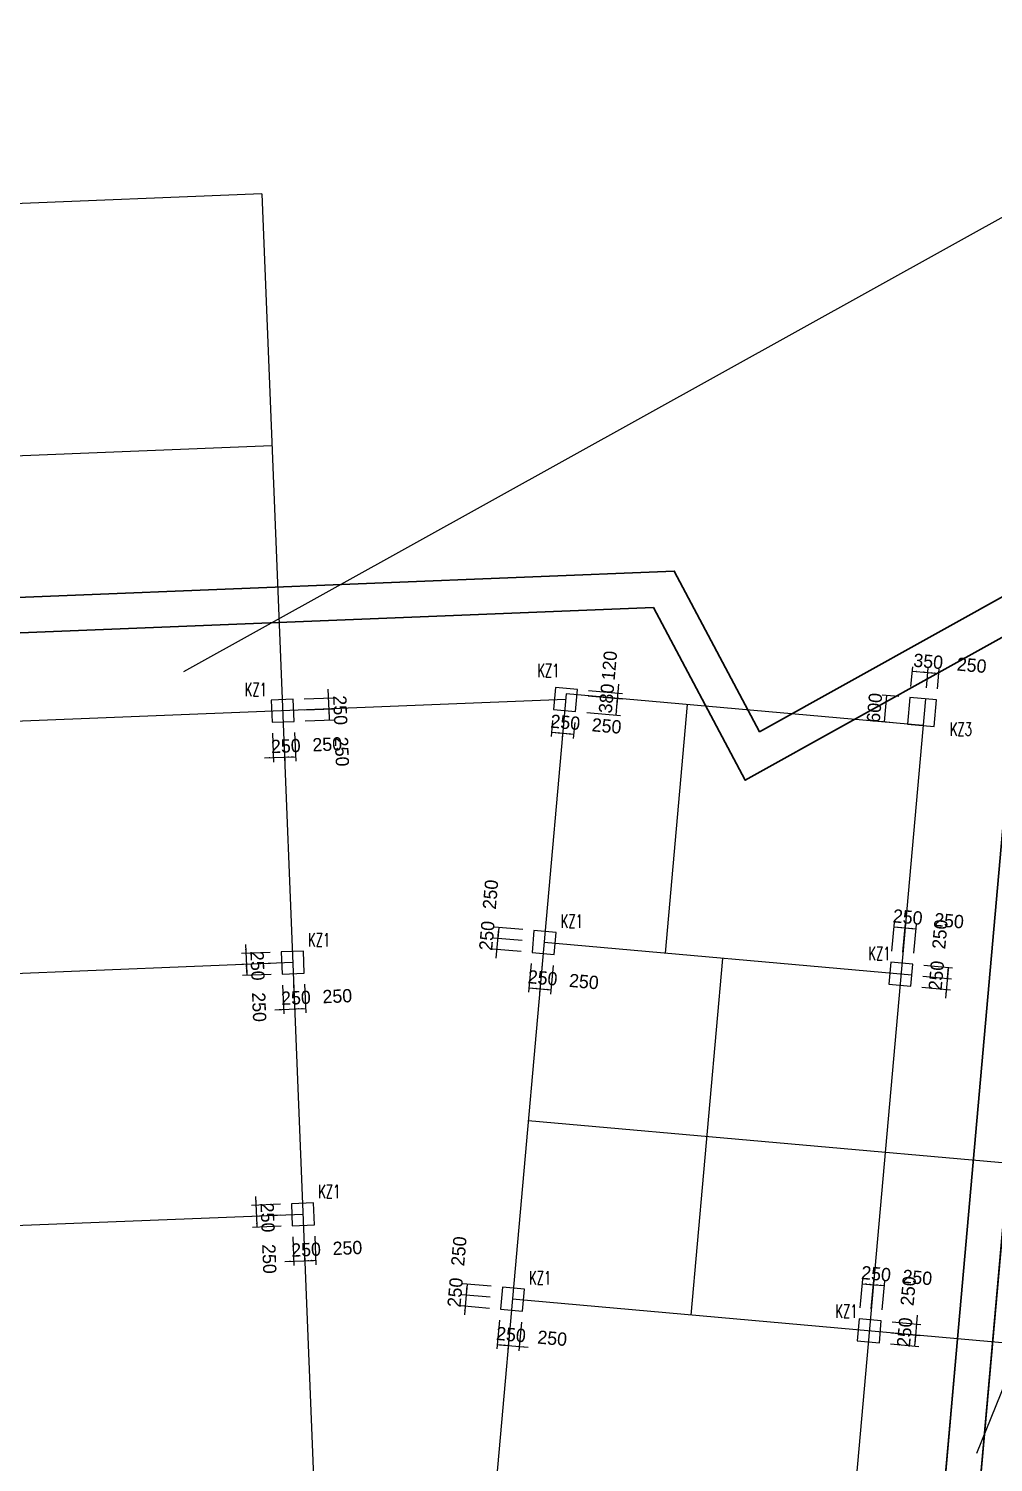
# Model space of a CAD drawing. Extents: x 387171 to 699106, y 11966 to 245688.
# Drawn here: x 501018 to 522824, y 74493 to 106920 of the extents above; entities that cross this region are included whole.
import ezdxf

# ---------------------------------------------------------------- set-up
doc = ezdxf.new("R2010")
doc.units = 0
doc.header["$LTSCALE"] = 100
doc.header["$MEASUREMENT"] = 0
for name, color, linetype in [('COLU', 7, 'Continuous'), ('DIM', 3, 'Continuous'), ('DOTE', 253, 'Continuous'), ('h后浇带', 51, 'Continuous'), ('NUM', 7, 'Continuous')]:
    doc.layers.add(name, color=color, linetype=linetype)
doc.styles.add('hztxt', font='hztxt')
doc.styles.get("Standard").update_dxf_attribs({"font": 'standard'})
doc.dimstyles.get("Standard").update_dxf_attribs({"dimtxt": 300, "dimasz": 100, "dimexe": 100, "dimexo": 250, "dimgap": 100, "dimtad": 0, "dimtoh": 1, "dimdec": 0, "dimdsep": 46, "dimcen": 0.09, "dimclrt": 7, "dimadec": 0, "dimazin": 0, "dimtfac": 1, "dimtdec": 4, "dimtofl": 0, "dimtmove": 0, "dimatfit": 3, "dimfxl": 1, "dimtolj": 1, "dimtzin": 0, "dimarcsym": 0})

# ---------------------------------------------------------------- blocks, each defined once
blk = doc.blocks.new('*D2163')
at = {"layer": 'DIM', "color": 0, "linetype": 'ByBlock', "lineweight": -2}
for p, q in [((506149, 80509), (506175, 79859)), ((506707, 80331), (506057, 80305)), ((506717, 80081), (506067, 80055))]:
    blk.add_line(p, q, dxfattribs=at)
for points in [[(506157, 80309), (506136, 80408), (506170, 80409)], [(506167, 80059), (506188, 79960), (506154, 79958)]]:
    blk.add_solid(points, dxfattribs=at)
at = {"layer": 'DIM', "color": 7, "linetype": 'Continuous', "lineweight": -2, "insert": (506418, 80029), "char_height": 300, "width": 566.67, "attachment_point": 5, "rotation": 272.2988, "style": 'hztxt'}
blk.add_mtext('250', dxfattribs=at)
blk = doc.blocks.new('*D2119')
at = {"layer": 'DIM', "color": 0, "linetype": 'ByBlock', "lineweight": -2}
for p, q in [((506717, 80081), (506067, 80055)), ((506727, 79831), (506077, 79805)), ((506167, 80059), (506177, 79809))]:
    blk.add_line(p, q, dxfattribs=at)
for points in [[(506167, 80059), (506188, 79960), (506154, 79958)], [(506177, 79809), (506156, 79908), (506190, 79910)]]:
    blk.add_solid(points, dxfattribs=at)
at = {"layer": 'DIM', "color": 7, "linetype": 'Continuous', "lineweight": -2, "insert": (506456, 79093), "char_height": 300, "width": 566.67, "attachment_point": 5, "rotation": 272.2988, "style": 'hztxt'}
blk.add_mtext('250', dxfattribs=at)
blk = doc.blocks.new('*D1655')
at = {"layer": 'DIM', "color": 0, "linetype": 'ByBlock', "lineweight": -2}
for p, q in [((506986, 79591), (507013, 78942)), ((507236, 79601), (507262, 78952)), ((506809, 79034), (507458, 79060))]:
    blk.add_line(p, q, dxfattribs=at)
for points in [[(507009, 79042), (506909, 79021), (506908, 79054)], [(507258, 79052), (507358, 79073), (507359, 79039)]]:
    blk.add_solid(points, dxfattribs=at)
at = {"layer": 'DIM', "color": 7, "linetype": 'Continuous', "lineweight": -2, "insert": (507289, 79303), "char_height": 300, "width": 566.67, "attachment_point": 5, "rotation": 2.2988, "style": 'hztxt'}
blk.add_mtext('250', dxfattribs=at)
blk = doc.blocks.new('*D1248')
at = {"layer": 'DIM', "color": 0, "linetype": 'ByBlock', "lineweight": -2}
for p, q in [((507236, 79601), (507262, 78952)), ((507486, 79611), (507512, 78962)), ((507258, 79052), (507508, 79062))]:
    blk.add_line(p, q, dxfattribs=at)
for points in [[(507258, 79052), (507358, 79073), (507359, 79039)], [(507508, 79062), (507409, 79041), (507408, 79075)]]:
    blk.add_solid(points, dxfattribs=at)
at = {"layer": 'DIM', "color": 7, "linetype": 'Continuous', "lineweight": -2, "insert": (508224, 79341), "char_height": 300, "width": 566.67, "attachment_point": 5, "rotation": 2.2988, "style": 'hztxt'}
blk.add_mtext('250', dxfattribs=at)
blk = doc.blocks.new('*D1150')
at = {"layer": 'DIM', "color": 0, "linetype": 'ByBlock', "lineweight": -2}
for p, q in [((506478, 86026), (505828, 86000)), ((505920, 86204), (505946, 85554)), ((506488, 85776), (505839, 85750))]:
    blk.add_line(p, q, dxfattribs=at)
for points in [[(505928, 86004), (505908, 86103), (505941, 86105)], [(505938, 85754), (505959, 85655), (505926, 85654)]]:
    blk.add_solid(points, dxfattribs=at)
at = {"layer": 'DIM', "color": 7, "linetype": 'Continuous', "lineweight": -2, "insert": (506190, 85724), "char_height": 300, "width": 566.67, "attachment_point": 5, "rotation": 272.2988, "style": 'hztxt'}
blk.add_mtext('250', dxfattribs=at)
blk = doc.blocks.new('*D730')
at = {"layer": 'DIM', "color": 0, "linetype": 'ByBlock', "lineweight": -2}
for p, q in [((506488, 85776), (505839, 85750)), ((505938, 85754), (505948, 85505)), ((506498, 85527), (505849, 85501))]:
    blk.add_line(p, q, dxfattribs=at)
for points in [[(505938, 85754), (505959, 85655), (505926, 85654)], [(505948, 85505), (505928, 85604), (505961, 85605)]]:
    blk.add_solid(points, dxfattribs=at)
at = {"layer": 'DIM', "color": 7, "linetype": 'Continuous', "lineweight": -2, "insert": (506227, 84789), "char_height": 300, "width": 566.67, "attachment_point": 5, "rotation": 272.2988, "style": 'hztxt'}
blk.add_mtext('250', dxfattribs=at)
blk = doc.blocks.new('*D287')
at = {"layer": 'DIM', "color": 0, "linetype": 'ByBlock', "lineweight": -2}
for p, q in [((506758, 85287), (506784, 84637)), ((507008, 85297), (507034, 84647)), ((506580, 84729), (507230, 84755))]:
    blk.add_line(p, q, dxfattribs=at)
for points in [[(506780, 84737), (506681, 84717), (506679, 84750)], [(507030, 84747), (507129, 84768), (507130, 84735)]]:
    blk.add_solid(points, dxfattribs=at)
at = {"layer": 'DIM', "color": 7, "linetype": 'Continuous', "lineweight": -2, "insert": (507060, 84999), "char_height": 300, "width": 566.67, "attachment_point": 5, "rotation": 2.2988, "style": 'hztxt'}
blk.add_mtext('250', dxfattribs=at)
blk = doc.blocks.new('*D254')
at = {"layer": 'DIM', "color": 0, "linetype": 'ByBlock', "lineweight": -2}
for p, q in [((507008, 85297), (507034, 84647)), ((507257, 85307), (507284, 84657)), ((507030, 84747), (507280, 84757))]:
    blk.add_line(p, q, dxfattribs=at)
for points in [[(507030, 84747), (507129, 84768), (507130, 84735)], [(507280, 84757), (507180, 84737), (507179, 84770)]]:
    blk.add_solid(points, dxfattribs=at)
at = {"layer": 'DIM', "color": 7, "linetype": 'Continuous', "lineweight": -2, "insert": (507995, 85036), "char_height": 300, "width": 566.67, "attachment_point": 5, "rotation": 2.2988, "style": 'hztxt'}
blk.add_mtext('250', dxfattribs=at)
blk = doc.blocks.new('*D2795')
at = {"layer": 'DIM', "color": 0, "linetype": 'ByBlock', "lineweight": -2}
for p, q in [((506529, 90982), (506555, 90333)), ((506779, 90992), (506805, 90343)), ((506351, 90425), (507001, 90451))]:
    blk.add_line(p, q, dxfattribs=at)
for points in [[(506551, 90433), (506452, 90412), (506451, 90445)], [(506801, 90443), (506900, 90463), (506902, 90430)]]:
    blk.add_solid(points, dxfattribs=at)
at = {"layer": 'DIM', "color": 7, "linetype": 'Continuous', "lineweight": -2, "insert": (506831, 90694), "char_height": 300, "width": 566.67, "attachment_point": 5, "rotation": 2.2988, "style": 'hztxt'}
blk.add_mtext('250', dxfattribs=at)
blk = doc.blocks.new('*D2398')
at = {"layer": 'DIM', "color": 0, "linetype": 'ByBlock', "lineweight": -2}
for p, q in [((506779, 90992), (506805, 90343)), ((507029, 91002), (507055, 90353)), ((506801, 90443), (507051, 90453))]:
    blk.add_line(p, q, dxfattribs=at)
for points in [[(506801, 90443), (506900, 90463), (506902, 90430)], [(507051, 90453), (506952, 90432), (506950, 90465)]]:
    blk.add_solid(points, dxfattribs=at)
at = {"layer": 'DIM', "color": 7, "linetype": 'Continuous', "lineweight": -2, "insert": (507767, 90732), "char_height": 300, "width": 566.67, "attachment_point": 5, "rotation": 2.2988, "style": 'hztxt'}
blk.add_mtext('250', dxfattribs=at)
blk = doc.blocks.new('*D1961')
at = {"layer": 'DIM', "color": 0, "linetype": 'ByBlock', "lineweight": -2}
for p, q in [((507259, 91512), (507908, 91538)), ((507818, 91284), (507808, 91534)), ((507269, 91262), (507918, 91288))]:
    blk.add_line(p, q, dxfattribs=at)
for points in [[(507808, 91534), (507829, 91435), (507795, 91433)], [(507818, 91284), (507797, 91383), (507831, 91385)]]:
    blk.add_solid(points, dxfattribs=at)
at = {"layer": 'DIM', "color": 7, "linetype": 'Continuous', "lineweight": -2, "insert": (508097, 90568), "char_height": 300, "width": 566.67, "attachment_point": 5, "rotation": 272.2988, "style": 'hztxt'}
blk.add_mtext('250', dxfattribs=at)
blk = doc.blocks.new('*D1506')
at = {"layer": 'DIM', "color": 0, "linetype": 'ByBlock', "lineweight": -2}
for p, q in [((507249, 91762), (507898, 91788)), ((507816, 91334), (507790, 91984)), ((507259, 91512), (507908, 91538))]:
    blk.add_line(p, q, dxfattribs=at)
for points in [[(507798, 91784), (507777, 91883), (507811, 91884)], [(507808, 91534), (507829, 91435), (507795, 91433)]]:
    blk.add_solid(points, dxfattribs=at)
at = {"layer": 'DIM', "color": 7, "linetype": 'Continuous', "lineweight": -2, "insert": (508060, 91504), "char_height": 300, "width": 566.67, "attachment_point": 5, "rotation": 272.2988, "style": 'hztxt'}
blk.add_mtext('250', dxfattribs=at)
blk = doc.blocks.new('*D391')
at = {"layer": 'DIM', "color": 0, "linetype": 'ByBlock', "lineweight": -2}
for p, q in [((512192, 86543), (511545, 86600)), ((511644, 86591), (511622, 86342)), ((512170, 86294), (511523, 86351))]:
    blk.add_line(p, q, dxfattribs=at)
for points in [[(511644, 86591), (511652, 86490), (511619, 86493)], [(511622, 86342), (511614, 86443), (511648, 86440)]]:
    blk.add_solid(points, dxfattribs=at)
at = {"layer": 'DIM', "color": 7, "linetype": 'Continuous', "lineweight": -2, "insert": (511459, 87337), "char_height": 300, "width": 566.67, "attachment_point": 5, "rotation": 84.9316, "style": 'hztxt'}
blk.add_mtext('250', dxfattribs=at)
blk = doc.blocks.new('*D303')
at = {"layer": 'DIM', "color": 0, "linetype": 'ByBlock', "lineweight": -2}
for p, q in [((512170, 86294), (511523, 86351)), ((511640, 86541), (511582, 85894)), ((512148, 86044), (511500, 86102))]:
    blk.add_line(p, q, dxfattribs=at)
for points in [[(511622, 86342), (511614, 86443), (511648, 86440)], [(511600, 86093), (511608, 85992), (511575, 85995)]]:
    blk.add_solid(points, dxfattribs=at)
at = {"layer": 'DIM', "color": 7, "linetype": 'Continuous', "lineweight": -2, "insert": (511377, 86404), "char_height": 300, "width": 566.67, "attachment_point": 5, "rotation": 84.9316, "style": 'hztxt'}
blk.add_mtext('250', dxfattribs=at)
blk = doc.blocks.new('*D2894')
at = {"layer": 'DIM', "color": 0, "linetype": 'ByBlock', "lineweight": -2}
for p, q in [((512375, 85773), (512317, 85126)), ((512624, 85751), (512566, 85104)), ((512326, 85226), (512575, 85203))]:
    blk.add_line(p, q, dxfattribs=at)
for points in [[(512326, 85226), (512427, 85233), (512424, 85200)], [(512575, 85203), (512474, 85196), (512477, 85229)]]:
    blk.add_solid(points, dxfattribs=at)
at = {"layer": 'DIM', "color": 7, "linetype": 'Continuous', "lineweight": -2, "insert": (512637, 85449), "char_height": 300, "width": 566.67, "attachment_point": 5, "rotation": 354.9316, "style": 'hztxt'}
blk.add_mtext('250', dxfattribs=at)
blk = doc.blocks.new('*D2460')
at = {"layer": 'DIM', "color": 0, "linetype": 'ByBlock', "lineweight": -2}
for p, q in [((512624, 85751), (512566, 85104)), ((512873, 85729), (512815, 85082)), ((512575, 85203), (512824, 85181))]:
    blk.add_line(p, q, dxfattribs=at)
for points in [[(512575, 85203), (512676, 85211), (512673, 85178)], [(512824, 85181), (512723, 85174), (512726, 85207)]]:
    blk.add_solid(points, dxfattribs=at)
at = {"layer": 'DIM', "color": 7, "linetype": 'Continuous', "lineweight": -2, "insert": (513570, 85366), "char_height": 300, "width": 566.67, "attachment_point": 5, "rotation": 354.9316, "style": 'hztxt'}
blk.add_mtext('250', dxfattribs=at)
blk = doc.blocks.new('*D2423')
at = {"layer": 'DIM', "color": 0, "linetype": 'ByBlock', "lineweight": -2}
for p, q in [((521256, 85739), (521904, 85681)), ((521804, 85690), (521782, 85441)), ((521234, 85490), (521882, 85432))]:
    blk.add_line(p, q, dxfattribs=at)
for points in [[(521804, 85690), (521812, 85589), (521779, 85592)], [(521782, 85441), (521774, 85542), (521808, 85539)]]:
    blk.add_solid(points, dxfattribs=at)
at = {"layer": 'DIM', "color": 7, "linetype": 'Continuous', "lineweight": -2, "insert": (521619, 86436), "char_height": 300, "width": 566.67, "attachment_point": 5, "rotation": 84.9316, "style": 'hztxt'}
blk.add_mtext('250', dxfattribs=at)
blk = doc.blocks.new('*D1946')
at = {"layer": 'DIM', "color": 0, "linetype": 'ByBlock', "lineweight": -2}
for p, q in [((521800, 85640), (521742, 84993)), ((521234, 85490), (521882, 85432)), ((521212, 85241), (521860, 85183))]:
    blk.add_line(p, q, dxfattribs=at)
for points in [[(521782, 85441), (521774, 85542), (521808, 85539)], [(521760, 85192), (521768, 85091), (521735, 85094)]]:
    blk.add_solid(points, dxfattribs=at)
at = {"layer": 'DIM', "color": 7, "linetype": 'Continuous', "lineweight": -2, "insert": (521537, 85503), "char_height": 300, "width": 566.67, "attachment_point": 5, "rotation": 84.9316, "style": 'hztxt'}
blk.add_mtext('250', dxfattribs=at)
blk = doc.blocks.new('*D1540')
at = {"layer": 'DIM', "color": 0, "linetype": 'ByBlock', "lineweight": -2}
for p, q in [((520531, 86054), (520589, 86701)), ((520580, 86602), (520829, 86580)), ((520781, 86032), (520838, 86679))]:
    blk.add_line(p, q, dxfattribs=at)
for points in [[(520580, 86602), (520681, 86609), (520678, 86576)], [(520829, 86580), (520728, 86572), (520731, 86605)]]:
    blk.add_solid(points, dxfattribs=at)
at = {"layer": 'DIM', "color": 7, "linetype": 'Continuous', "lineweight": -2, "insert": (520891, 86825), "char_height": 300, "width": 566.67, "attachment_point": 5, "rotation": 354.9316, "style": 'hztxt'}
blk.add_mtext('250', dxfattribs=at)
blk = doc.blocks.new('*D1458')
at = {"layer": 'DIM', "color": 0, "linetype": 'ByBlock', "lineweight": -2}
for p, q in [((520781, 86032), (520838, 86679)), ((521030, 86010), (521087, 86657)), ((520829, 86580), (521078, 86558))]:
    blk.add_line(p, q, dxfattribs=at)
for points in [[(520829, 86580), (520930, 86587), (520927, 86554)], [(521078, 86558), (520977, 86550), (520980, 86583)]]:
    blk.add_solid(points, dxfattribs=at)
at = {"layer": 'DIM', "color": 7, "linetype": 'Continuous', "lineweight": -2, "insert": (521824, 86742), "char_height": 300, "width": 566.67, "attachment_point": 5, "rotation": 354.9316, "style": 'hztxt'}
blk.add_mtext('250', dxfattribs=at)
blk = doc.blocks.new('*D1036')
at = {"layer": 'DIM', "color": 0, "linetype": 'ByBlock', "lineweight": -2}
for p, q in [((511476, 78474), (510829, 78532)), ((510929, 78523), (510907, 78274)), ((511454, 78225), (510807, 78283))]:
    blk.add_line(p, q, dxfattribs=at)
for points in [[(510929, 78523), (510936, 78422), (510903, 78425)], [(510907, 78274), (510899, 78375), (510932, 78372)]]:
    blk.add_solid(points, dxfattribs=at)
at = {"layer": 'DIM', "color": 7, "linetype": 'Continuous', "lineweight": -2, "insert": (510744, 79268), "char_height": 300, "width": 566.67, "attachment_point": 5, "rotation": 84.9316, "style": 'hztxt'}
blk.add_mtext('250', dxfattribs=at)
blk = doc.blocks.new('*D587')
at = {"layer": 'DIM', "color": 0, "linetype": 'ByBlock', "lineweight": -2}
for p, q in [((511454, 78225), (510807, 78283)), ((510924, 78473), (510867, 77826)), ((511432, 77976), (510785, 78034))]:
    blk.add_line(p, q, dxfattribs=at)
for points in [[(510907, 78274), (510899, 78375), (510932, 78372)], [(510884, 78025), (510892, 77924), (510859, 77927)]]:
    blk.add_solid(points, dxfattribs=at)
at = {"layer": 'DIM', "color": 7, "linetype": 'Continuous', "lineweight": -2, "insert": (510661, 78336), "char_height": 300, "width": 566.67, "attachment_point": 5, "rotation": 84.9316, "style": 'hztxt'}
blk.add_mtext('250', dxfattribs=at)
blk = doc.blocks.new('*D549')
at = {"layer": 'DIM', "color": 0, "linetype": 'ByBlock', "lineweight": -2}
for p, q in [((511659, 77705), (511602, 77058)), ((511908, 77683), (511851, 77035)), ((511611, 77157), (511860, 77135))]:
    blk.add_line(p, q, dxfattribs=at)
for points in [[(511611, 77157), (511712, 77165), (511709, 77132)], [(511860, 77135), (511759, 77127), (511762, 77161)]]:
    blk.add_solid(points, dxfattribs=at)
at = {"layer": 'DIM', "color": 7, "linetype": 'Continuous', "lineweight": -2, "insert": (511922, 77381), "char_height": 300, "width": 566.67, "attachment_point": 5, "rotation": 354.9316, "style": 'hztxt'}
blk.add_mtext('250', dxfattribs=at)
blk = doc.blocks.new('*D90')
at = {"layer": 'DIM', "color": 0, "linetype": 'ByBlock', "lineweight": -2}
for p, q in [((511908, 77683), (511851, 77035)), ((512157, 77661), (512100, 77013)), ((511660, 77153), (512308, 77095))]:
    blk.add_line(p, q, dxfattribs=at)
for points in [[(511860, 77135), (511759, 77127), (511762, 77161)], [(512109, 77113), (512210, 77121), (512207, 77088)]]:
    blk.add_solid(points, dxfattribs=at)
at = {"layer": 'DIM', "color": 7, "linetype": 'Continuous', "lineweight": -2, "insert": (512854, 77298), "char_height": 300, "width": 566.67, "attachment_point": 5, "rotation": 354.9316, "style": 'hztxt'}
blk.add_mtext('250', dxfattribs=at)
blk = doc.blocks.new('*D1612')
at = {"layer": 'DIM', "color": 0, "linetype": 'ByBlock', "lineweight": -2}
for p, q in [((520541, 77670), (521188, 77613)), ((521106, 77821), (521049, 77173)), ((520519, 77421), (521166, 77364))]:
    blk.add_line(p, q, dxfattribs=at)
for points in [[(521089, 77622), (521081, 77723), (521114, 77720)], [(521067, 77373), (521074, 77272), (521041, 77275)]]:
    blk.add_solid(points, dxfattribs=at)
at = {"layer": 'DIM', "color": 7, "linetype": 'Continuous', "lineweight": -2, "insert": (520904, 78367), "char_height": 300, "width": 566.67, "attachment_point": 5, "rotation": 84.9316, "style": 'hztxt'}
blk.add_mtext('250', dxfattribs=at)
blk = doc.blocks.new('*D1140')
at = {"layer": 'DIM', "color": 0, "linetype": 'ByBlock', "lineweight": -2}
for p, q in [((520519, 77421), (521166, 77364)), ((521067, 77373), (521045, 77124)), ((520497, 77172), (521144, 77115))]:
    blk.add_line(p, q, dxfattribs=at)
for points in [[(521045, 77124), (521037, 77225), (521070, 77222)], [(521067, 77373), (521074, 77272), (521041, 77275)]]:
    blk.add_solid(points, dxfattribs=at)
at = {"layer": 'DIM', "color": 7, "linetype": 'Continuous', "lineweight": -2, "insert": (520821, 77435), "char_height": 300, "width": 566.67, "attachment_point": 5, "rotation": 84.9316, "style": 'hztxt'}
blk.add_mtext('250', dxfattribs=at)
blk = doc.blocks.new('*D727')
at = {"layer": 'DIM', "color": 0, "linetype": 'ByBlock', "lineweight": -2}
for p, q in [((519816, 77986), (519873, 78633)), ((519864, 78533), (520114, 78511)), ((520065, 77963), (520122, 78611))]:
    blk.add_line(p, q, dxfattribs=at)
for points in [[(519864, 78533), (519966, 78541), (519963, 78508)], [(520114, 78511), (520012, 78504), (520015, 78537)]]:
    blk.add_solid(points, dxfattribs=at)
at = {"layer": 'DIM', "color": 7, "linetype": 'Continuous', "lineweight": -2, "insert": (520176, 78757), "char_height": 300, "width": 566.67, "attachment_point": 5, "rotation": 354.9316, "style": 'hztxt'}
blk.add_mtext('250', dxfattribs=at)
blk = doc.blocks.new('*D649')
at = {"layer": 'DIM', "color": 0, "linetype": 'ByBlock', "lineweight": -2}
for p, q in [((520065, 77963), (520122, 78611)), ((520114, 78511), (520363, 78489)), ((520314, 77941), (520371, 78589))]:
    blk.add_line(p, q, dxfattribs=at)
for points in [[(520114, 78511), (520215, 78519), (520212, 78486)], [(520363, 78489), (520261, 78481), (520264, 78515)]]:
    blk.add_solid(points, dxfattribs=at)
at = {"layer": 'DIM', "color": 7, "linetype": 'Continuous', "lineweight": -2, "insert": (521108, 78674), "char_height": 300, "width": 566.67, "attachment_point": 5, "rotation": 354.9316, "style": 'hztxt'}
blk.add_mtext('250', dxfattribs=at)
blk = doc.blocks.new('*D1414')
at = {"layer": 'DIM', "color": 0, "linetype": 'ByBlock', "lineweight": -2}
for p, q in [((512863, 91273), (512830, 90907)), ((513112, 91251), (513079, 90885)), ((512839, 91006), (513088, 90984))]:
    blk.add_line(p, q, dxfattribs=at)
for points in [[(512839, 91006), (512940, 91014), (512937, 90981)], [(513088, 90984), (512987, 90977), (512990, 91010)]]:
    blk.add_solid(points, dxfattribs=at)
at = {"layer": 'DIM', "color": 7, "linetype": 'Continuous', "lineweight": -2, "insert": (513150, 91230), "char_height": 300, "width": 566.67, "attachment_point": 5, "rotation": 354.9316, "style": 'hztxt'}
blk.add_mtext('250', dxfattribs=at)
blk = doc.blocks.new('*D1390')
at = {"layer": 'DIM', "color": 0, "linetype": 'ByBlock', "lineweight": -2}
for p, q in [((513112, 91251), (513079, 90885)), ((513361, 91228), (513328, 90863)), ((513088, 90984), (513337, 90962))]:
    blk.add_line(p, q, dxfattribs=at)
for points in [[(513088, 90984), (513189, 90992), (513186, 90959)], [(513337, 90962), (513236, 90954), (513239, 90988)]]:
    blk.add_solid(points, dxfattribs=at)
at = {"layer": 'DIM', "color": 7, "linetype": 'Continuous', "lineweight": -2, "insert": (514083, 91147), "char_height": 300, "width": 566.67, "attachment_point": 5, "rotation": 354.9316, "style": 'hztxt'}
blk.add_mtext('250', dxfattribs=at)
blk = doc.blocks.new('*D937')
at = {"layer": 'DIM', "color": 0, "linetype": 'ByBlock', "lineweight": -2}
for p, q in [((513665, 91833), (514431, 91765)), ((514298, 91395), (514332, 91774)), ((513632, 91454), (514398, 91386))]:
    blk.add_line(p, q, dxfattribs=at)
for points in [[(514332, 91774), (514340, 91673), (514306, 91676)], [(514298, 91395), (514291, 91496), (514324, 91493)]]:
    blk.add_solid(points, dxfattribs=at)
at = {"layer": 'DIM', "color": 7, "linetype": 'Continuous', "lineweight": -2, "insert": (514081, 91771), "char_height": 300, "width": 566.67, "attachment_point": 5, "rotation": 84.9316, "style": 'hztxt'}
blk.add_mtext('380', dxfattribs=at)
blk = doc.blocks.new('*D947')
at = {"layer": 'DIM', "color": 0, "linetype": 'ByBlock', "lineweight": -2}
for p, q in [((513665, 91833), (514431, 91765)), ((513676, 91952), (514442, 91885)), ((514314, 91575), (514360, 92093))]:
    blk.add_line(p, q, dxfattribs=at)
for points in [[(514332, 91774), (514340, 91673), (514306, 91676)], [(514342, 91893), (514335, 91994), (514368, 91991)]]:
    blk.add_solid(points, dxfattribs=at)
at = {"layer": 'DIM', "color": 7, "linetype": 'Continuous', "lineweight": -2, "insert": (514146, 92513), "char_height": 300, "width": 476.67, "attachment_point": 5, "rotation": 84.9316, "style": 'hztxt'}
blk.add_mtext('120', dxfattribs=at)
blk = doc.blocks.new('*D540')
at = {"layer": 'DIM', "color": 0, "linetype": 'ByBlock', "lineweight": -2}
for p, q in [((520691, 91812), (520314, 91846)), ((520361, 91239), (520414, 91837)), ((520638, 91215), (520261, 91248))]:
    blk.add_line(p, q, dxfattribs=at)
for points in [[(520414, 91837), (520422, 91736), (520389, 91739)], [(520361, 91239), (520353, 91340), (520386, 91337)]]:
    blk.add_solid(points, dxfattribs=at)
at = {"layer": 'DIM', "color": 7, "linetype": 'Continuous', "lineweight": -2, "insert": (520138, 91560), "char_height": 300, "width": 556.67, "attachment_point": 5, "rotation": 84.9316, "style": 'hztxt'}
blk.add_mtext('600', dxfattribs=at)
blk = doc.blocks.new('*D454')
at = {"layer": 'DIM', "color": 0, "linetype": 'ByBlock', "lineweight": -2}
for p, q in [((520962, 92039), (521002, 92489)), ((521311, 92008), (521350, 92458)), ((520993, 92389), (521342, 92358))]:
    blk.add_line(p, q, dxfattribs=at)
for points in [[(520993, 92389), (521094, 92397), (521091, 92364)], [(521342, 92358), (521241, 92350), (521243, 92384)]]:
    blk.add_solid(points, dxfattribs=at)
at = {"layer": 'DIM', "color": 7, "linetype": 'Continuous', "lineweight": -2, "insert": (521354, 92608), "char_height": 300, "width": 566.67, "attachment_point": 5, "rotation": 354.9316, "style": 'hztxt'}
blk.add_mtext('350', dxfattribs=at)
blk = doc.blocks.new('*D538')
at = {"layer": 'DIM', "color": 0, "linetype": 'ByBlock', "lineweight": -2}
for p, q in [((521311, 92008), (521350, 92458)), ((521560, 91986), (521599, 92436)), ((521342, 92358), (521591, 92336))]:
    blk.add_line(p, q, dxfattribs=at)
for points in [[(521342, 92358), (521443, 92366), (521440, 92333)], [(521591, 92336), (521490, 92328), (521492, 92361)]]:
    blk.add_solid(points, dxfattribs=at)
at = {"layer": 'DIM', "color": 7, "linetype": 'Continuous', "lineweight": -2, "insert": (522336, 92521), "char_height": 300, "width": 566.67, "attachment_point": 5, "rotation": 354.9316, "style": 'hztxt'}
blk.add_mtext('250', dxfattribs=at)
blk = doc.blocks.new('后浇带现场')
at = {"color": 6, "lineweight": 30}
for points in [[(662200, 674230), (718557, 674230), (718557, 624270), (707583, 624270), (707286, 620897), (700215, 616964), (698139, 620873), (664797, 619534)], [(662200, 673430), (717757, 673430), (717757, 625070), (706851, 625070), (706526, 621390), (700538, 618060), (698609, 621692), (664765, 620333)], [(703006, 581720), (706851, 625070)], [(703803, 581649), (707583, 624270)]]:
    blk.add_lwpolyline(points, dxfattribs=at)
at = {"layer": 'h后浇带', "color": 1}
for p, q in [((705657, 611605), (703006, 581720)), ((706457, 611569), (703803, 581649))]:
    blk.add_line(p, q, dxfattribs=at)

msp = doc.modelspace()

# ---------------------------------------------------------------- linework, layer by layer
at = {"layer": 'COLU'}
for points in [[(512884.6, 91520.7), (513382.7, 91476.5), (513426.9, 91974.6), (512928.8, 92018.7)], [(520886.8, 91192.6), (521484.5, 91139.6), (521537.5, 91737.2), (520939.9, 91790.2)], [(506519.2, 91232), (507018.8, 91252.1), (506998.7, 91751.7), (506499.1, 91731.6)], [(512396.9, 86022.4), (512894.9, 85978.2), (512939.1, 86476.3), (512441.1, 86520.4)], [(506747.8, 85536.6), (507247.4, 85556.7), (507227.4, 86056.3), (506727.8, 86036.2)], [(520465.2, 85306.8), (520963.3, 85262.6), (521007.4, 85760.7), (520509.4, 85804.9)], [(506976.5, 79841.2), (507476, 79861.2), (507456, 80360.8), (506956.4, 80340.8)], [(511681.3, 77954.1), (512179.4, 77909.9), (512223.5, 78407.9), (511725.5, 78452.1)], [(519749.6, 77238.5), (520247.7, 77194.3), (520291.9, 77692.3), (519793.8, 77736.5)]]:
    msp.add_lwpolyline(points, close=True, dxfattribs=at)
at = {"layer": 'DOTE'}
for p, q in [((528534.2, 105709.7), (504515.6, 92371.1)), ((506289.7, 103182.4), (479713.7, 102115.6)), ((506289.7, 103182.4), (508462.7, 49050.6)), ((506518.3, 97487), (479942.3, 96420.2)), ((522455.3, 74700.8), (530841.6, 95505.2)), ((513167.2, 91877.2), (509665.9, 52400.8)), ((521230.1, 91162.1), (513167.2, 91877.2)), ((513155.7, 91748.6), (480182.9, 90425)), ((515906.4, 91634.3), (515407.3, 86006.4)), ((521288.5, 91759.3), (517734.3, 51685.2)), ((520985.4, 85511.7), (512668, 86249.3)), ((506987.6, 85796.4), (480411.6, 84729.6)), ((516702.2, 85891.5), (515986.6, 77823.2)), ((532770.8, 80400.5), (512310.2, 82215.2)), ((507216.2, 80101), (480640.2, 79034.2)), ((536147.1, 76035.2), (511952.4, 78181))]:
    msp.add_line(p, q, dxfattribs=at)

# ---------------------------------------------------------------- block references
at = {"color": 3, "lineweight": 30}
msp.add_blockref('后浇带现场', (-182998.7, -527042.1), dxfattribs=at)

# ---------------------------------------------------------------- texts
at = {"layer": 'NUM', "color": 200, "width": 0.7}
for s, p in [('KZ1', (512514.9, 92254.8)), ('KZ1', (505900, 91821.3)), ('KZ3', (521842.1, 90924.8)), ('KZ1', (513045.2, 86582.3)), ('KZ1', (507333.4, 86162.3)), ('KZ1', (519999.8, 85853.5)), ('KZ1', (507562.1, 80466.9)), ('KZ1', (512329.6, 78514)), ('KZ1', (519253.6, 77760))]:
    msp.add_text(s, height=300, dxfattribs=at).set_placement(p)

# ---------------------------------------------------------------- dimensions: what is measured, and where the dimension line sits
at = {"layer": 'DIM', "color": 200}
for base, p1, p2, angle, picture, middle in [((514342.5, 91893.4), (513416.3, 91855.1), (513426.9, 91974.6), 264.93165, '*D947', (514111.3, 92116.6)), ((521590.6, 92336), (521288.5, 91759.3), (521537.5, 91737.2), 174.93165, '*D538', (521829.9, 92565.8)), ((513337, 90962.2), (513133.7, 91499.6), (513382.7, 91477.5), 174.93165, '*D1390', (513576.3, 91191.9))]:
    dim = msp.add_linear_dim(base=base, p1=p1, p2=p2, angle=angle, dimstyle='Standard', dxfattribs=at)
    dim.commit()
    dim.dimension.update_dxf_attribs({"geometry": picture, "text_midpoint": middle})
for p1, p2, distance, picture, middle in [((520939.9, 91790.2), (521288.5, 91759.3), 601.2, '*D454', (520797.8, 92657.3)), ((513382.7, 91476.5), (513416.3, 91855.1), -919.2, '*D937', (514030, 91200.2)), ((507008.8, 91501.9), (506998.7, 91751.7), -800, '*D1506', (508039.1, 92011.7)), ((520886.8, 91192.6), (520939.9, 91790.2), 527.9, '*D540', (520138.5, 91560.1)), ((507018.8, 91252.1), (507008.8, 91501.9), -800, '*D1961', (508076.7, 91076.3)), ((512884.6, 91521.7), (513133.7, 91499.6), -517.3, '*D1414', (512643.8, 91274.7)), ((506519.2, 91232), (506769, 91242), -800, '*D2795', (506323.4, 90673.7)), ((506769, 91242), (507018.8, 91252.1), -800, '*D2398', (507258.8, 90711.3)), ((512441.1, 86520.4), (512419, 86271.4), -800, '*D391', (511414.4, 86830.4)), ((520509.4, 85804.9), (520758.4, 85782.8), 800, '*D1540', (520384.9, 86870)), ((520758.4, 85782.8), (521007.4, 85760.7), 800, '*D1458', (521317.4, 86787.3)), ((512419, 86271.4), (512396.9, 86022.4), -800, '*D303', (511331.7, 85897.9)), ((521007.4, 85760.7), (520985.4, 85511.7), 800, '*D2423', (521574.6, 85929.3)), ((506727.8, 86036.2), (506737.8, 85786.4), -800, '*D1150', (506169.5, 86232)), ((512396.9, 86022.4), (512645.9, 86000.3), -800, '*D2894', (512131.1, 85493.8)), ((512645.9, 86000.3), (512894.9, 85978.2), -800, '*D2460', (513063.6, 85411.1)), ((506737.8, 85786.4), (506747.8, 85536.6), -800, '*D730', (506207, 85296.6)), ((520985.4, 85511.7), (520963.3, 85262.6), 800, '*D1946', (521491.9, 84996.8)), ((506747.8, 85536.6), (506997.6, 85546.6), -800, '*D287', (506552, 84978.3)), ((506997.6, 85546.6), (507247.4, 85556.7), -800, '*D254', (507487.4, 85015.8)), ((506956.4, 80340.8), (506966.4, 80091), -800, '*D2163', (506398.1, 80536.6)), ((506966.4, 80091), (506976.5, 79841.2), -800, '*D2119', (506435.6, 79601.2)), ((506976.5, 79841.2), (507226.2, 79851.2), -800, '*D1655', (506780.6, 79282.9)), ((507226.2, 79851.2), (507476, 79861.2), -800, '*D1248', (507716, 79320.4)), ((511725.5, 78452.1), (511703.4, 78203.1), -800, '*D1036', (510698.9, 78762.1)), ((519793.8, 77736.5), (520042.8, 77714.4), 800, '*D727', (519669.3, 78801.7)), ((520042.8, 77714.4), (520291.9, 77692.3), 800, '*D649', (520601.8, 78719)), ((511703.4, 78203.1), (511681.3, 77954.1), -800, '*D587', (510616.2, 77829.6)), ((520291.9, 77692.3), (520269.8, 77443.3), 800, '*D1612', (520859, 77861)), ((511681.3, 77954.1), (511930.3, 77932), -800, '*D549', (511415.5, 77425.5)), ((511930.3, 77932), (512179.4, 77909.9), -800, '*D90', (512348, 77342.8)), ((520269.8, 77443.3), (520247.7, 77194.3), 800, '*D1140', (520776.3, 76928.5))]:
    dim = msp.add_aligned_dim(p1=p1, p2=p2, distance=distance, dimstyle='Standard', dxfattribs=at)
    dim.commit()
    dim.dimension.update_dxf_attribs({"geometry": picture, "text_midpoint": middle})

doc.saveas('drawing.dxf')
